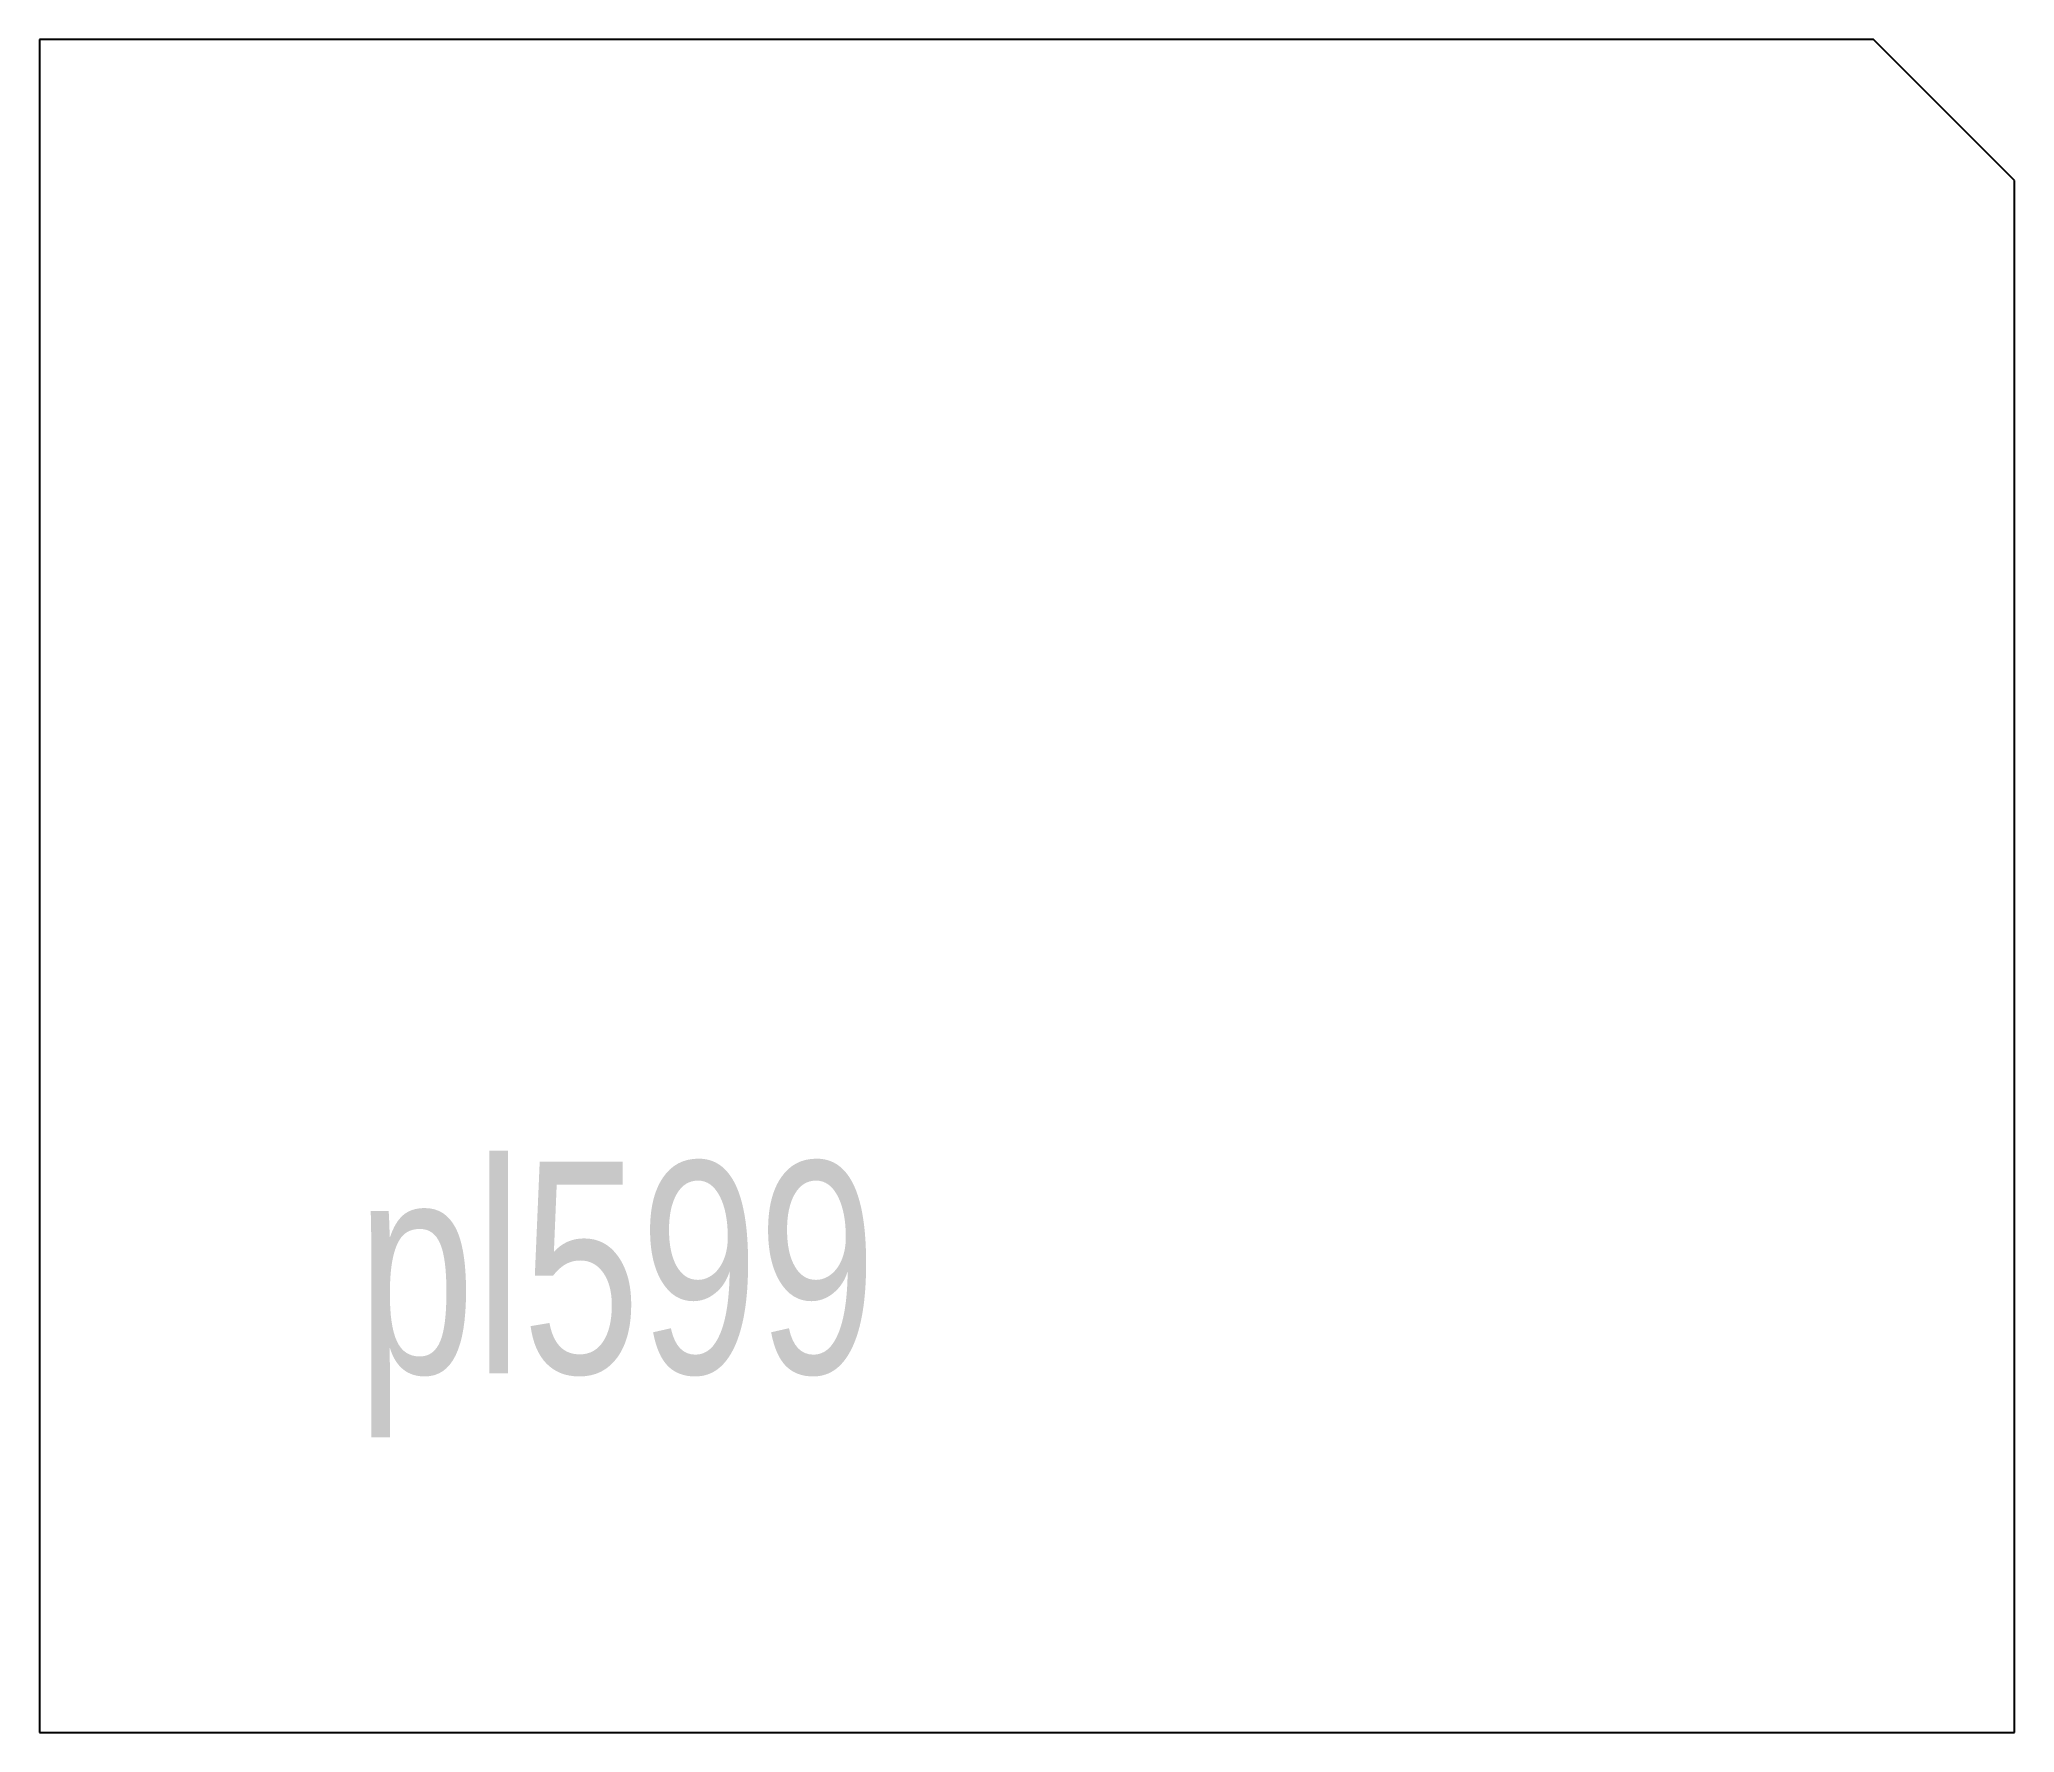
# Model space of a CAD drawing. Extents: x 0 to 7, y 0 to 6.
import ezdxf

# ---------------------------------------------------------------- set-up
doc = ezdxf.new("R2010")
doc.units = 0
doc.header["$MEASUREMENT"] = 0
doc.layers.add('BURN', color=1, linetype='CONTINUOUS')
doc.layers.add('SCRIBE', color=1, linetype='CONTINUOUS')

msp = doc.modelspace()

# ---------------------------------------------------------------- linework, layer by layer
at = {"layer": 'BURN'}
for p, q in [((6.5, 6), (0, 6)), ((0, 6), (0, 0)), ((6.999999, 5.5), (6.5, 6)), ((7, 0), (6.999999, 5.5)), ((0, 0), (7, 0))]:
    msp.add_line(p, q, dxfattribs=at)

# ---------------------------------------------------------------- texts
at = {"layer": 'SCRIBE', "width": 0.75}
msp.add_text('pl599', height=0.75, dxfattribs=at).set_placement((1.125, 1.2725))

doc.saveas('drawing.dxf')
